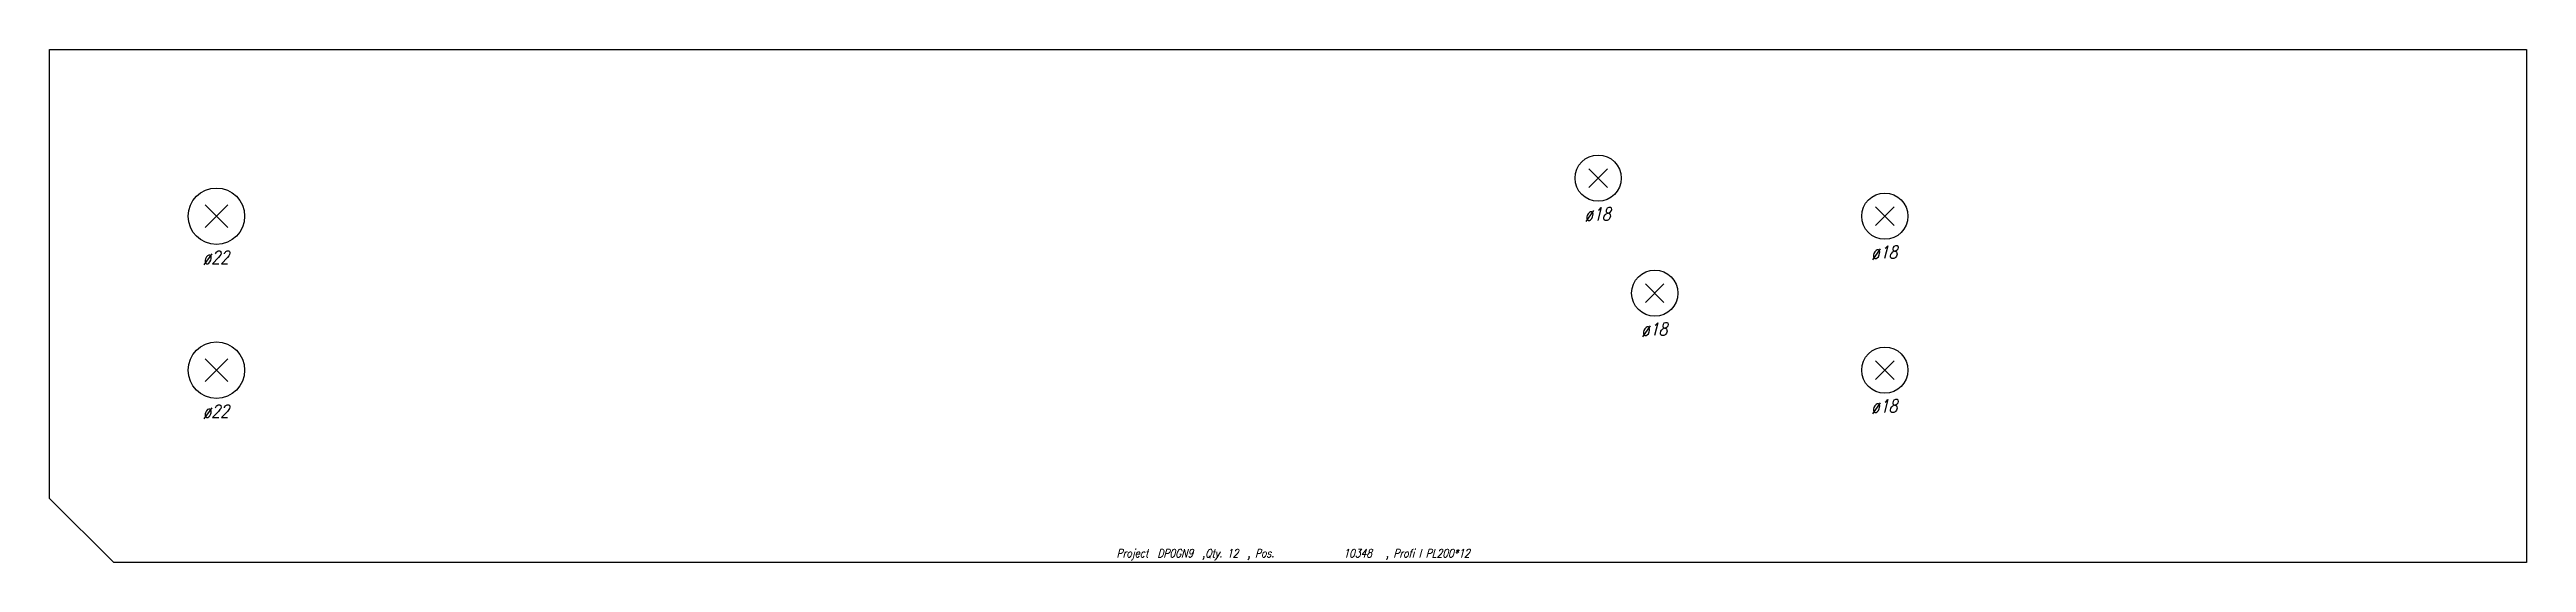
# Model space of a CAD drawing. Extents: x 0 to 965, y -100 to 100.
import ezdxf

# ---------------------------------------------------------------- set-up
doc = ezdxf.new("R2010")
doc.units = 0
doc.header["$LTSCALE"] = 10
for name, color, linetype in [('BEZ_SCHRAUBEN', 7, 'CONTINUOUS'), ('SCHRAUBEN', 7, 'CONTINUOUS'), ('TEILE', 7, 'CONTINUOUS'), ('UNTERSCHRIFT', 7, 'CONTINUOUS')]:
    doc.layers.add(name, color=color, linetype=linetype)
doc.styles.get("Standard").update_dxf_attribs({"font": 'ROMANS'})

msp = doc.modelspace()

# ---------------------------------------------------------------- linework, layer by layer
at = {"layer": 'SCHRAUBEN', "color": 6}
for p, q in [((606.914429, 53.463013), (599.714417, 46.263008)), ((599.714417, 53.463013), (606.914429, 46.263008)), ((69.400101, 39.399914), (60.600098, 30.599911)), ((60.600098, 39.399914), (69.400101, 30.599911)), ((718.599976, 38.599922), (711.400024, 31.399918)), ((711.400024, 38.599922), (718.599976, 31.399918)), ((628.987549, 8.599006), (621.787537, 1.399005)), ((621.787537, 8.599006), (628.987549, 1.399005)), ((69.400101, -20.60009), (60.600098, -29.400091)), ((60.600098, -20.60009), (69.400101, -29.400091)), ((718.599976, -21.40008), (711.400024, -28.600082)), ((711.400024, -21.40008), (718.599976, -28.600082))]:
    msp.add_line(p, q, dxfattribs=at)
at = {"layer": 'SCHRAUBEN', "color": 2}
for centre, radius in [((603.314453, 49.86301), 9), ((65.000099, 34.999912), 11), ((715, 34.99992), 9), ((625.387512, 4.999005), 9.000061), ((65.000099, -25.000092), 11), ((715, -25.00008), 9)]:
    msp.add_circle(centre, radius, dxfattribs=at)
at = {"layer": 'TEILE', "color": 2}
for p, q in [((0, -75), (0, 100)), ((0, 100), (964.999939, 100)), ((964.999939, 100), (964.999939, -100)), ((25, -100), (0, -75)), ((964.999939, -100), (25, -100))]:
    msp.add_line(p, q, dxfattribs=at)

# ---------------------------------------------------------------- texts
at = {"layer": 'BEZ_SCHRAUBEN', "color": 2, "oblique": 15, "width": 0.8}
for s, p in [(' ø18', (595.314453, 33.363007)), (' ø22', (57.000099, 16.499912)), (' ø18', (707, 18.499922)), (' ø18', (617.387573, -11.500996)), (' ø22', (57.000099, -43.500092)), (' ø18', (707, -41.500084))]:
    msp.add_text(s, height=5, dxfattribs=at).set_placement(p)
at = {"layer": 'UNTERSCHRIFT', "color": 2, "oblique": 15, "width": 0.8}
for s, p in [('Project  DP0GN9  ,Qty. 12  , Pos. ', (415.699951, -98)), ('10348', (504.099976, -98)), ('  , Profi l PL200*12', (517.099976, -98))]:
    msp.add_text(s, height=3.25, dxfattribs=at).set_placement(p)

doc.saveas('drawing.dxf')
